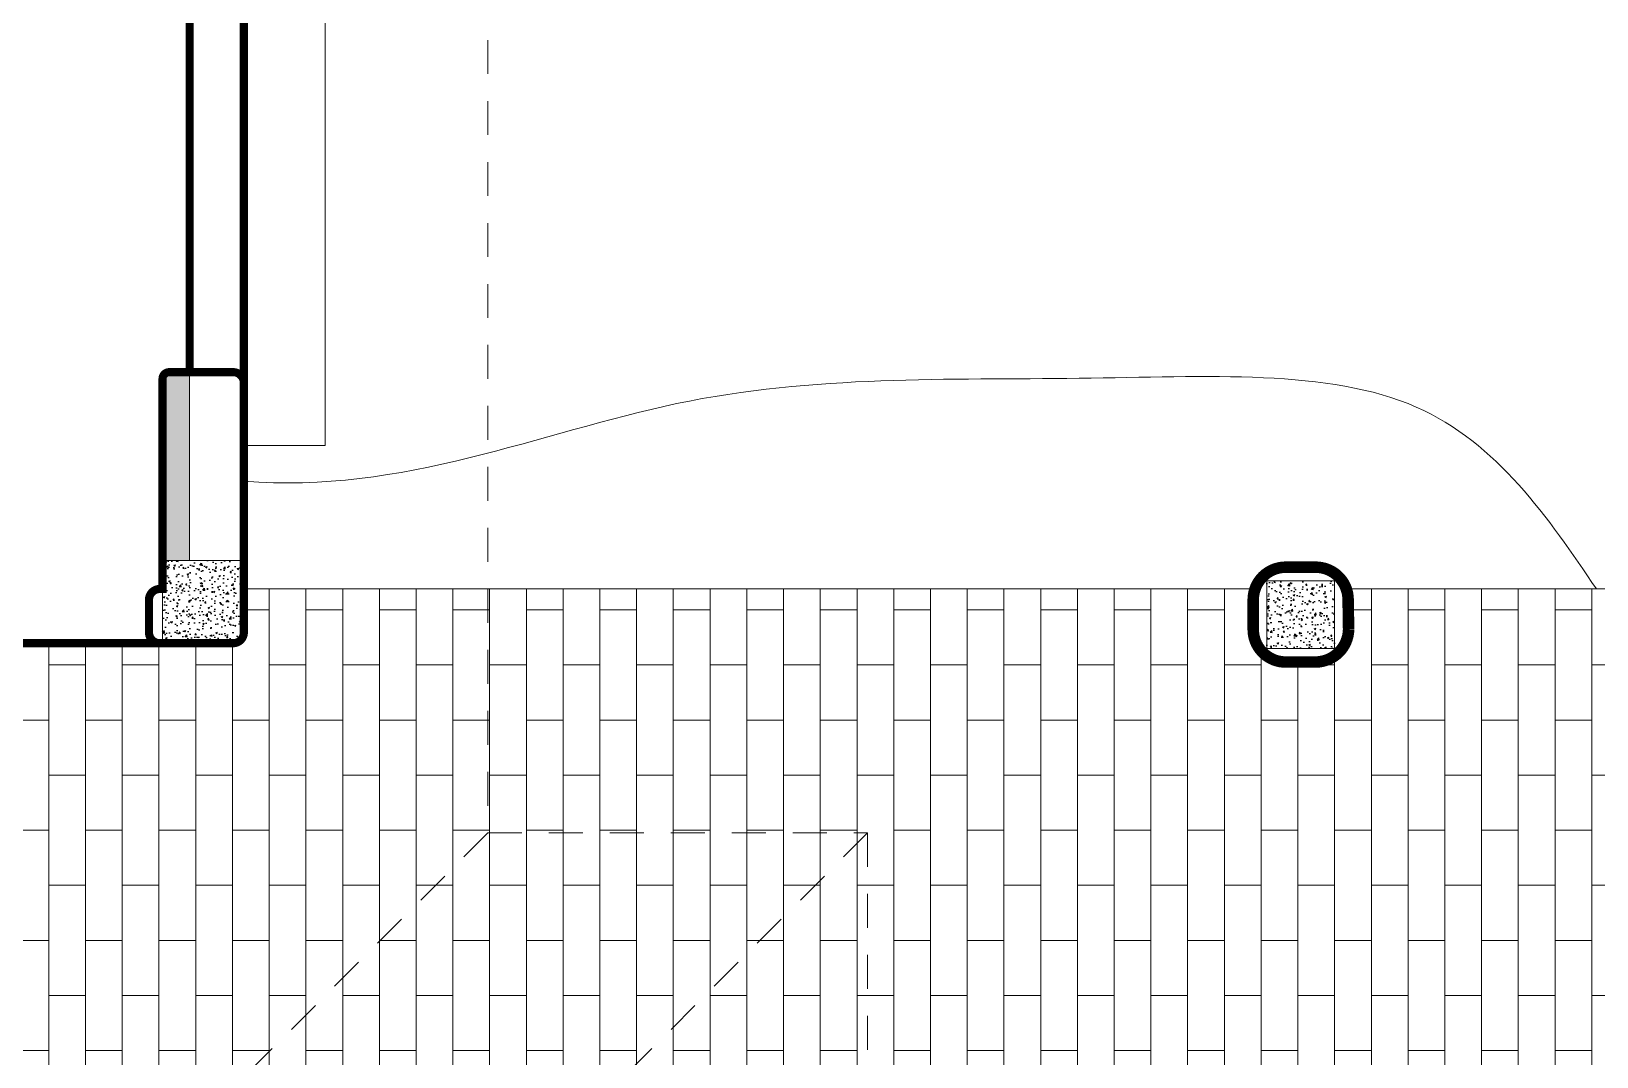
# Model space of a CAD drawing. Header units: metres. Extents: x 14 to 11050, y -346 to 476.
# Drawn here: x 125.18 to 130.96, y -208.96 to -205.17 of the extents above; entities that cross this region are included whole.
import ezdxf

# ---------------------------------------------------------------- set-up
doc = ezdxf.new("R2010")
doc.units = ezdxf.units.M
doc.linetypes.add('0', pattern=[0])
doc.linetypes.add('HIDDEN2', pattern=[0.1875, 0.125, -0.0625])
doc.layers.get('0').update_dxf_attribs({"color": 250, "linetype": '0', "lineweight": 20})
for name, color, linetype, lineweight in [('A-WALL', 250, 'Continuous', 20), ('baños', 140, 'Continuous', 0), ('Columnas', 7, 'Continuous', 18), ('piso', 253, 'Continuous', 0)]:
    doc.layers.add(name, color=color, linetype=linetype, lineweight=lineweight)
doc.layers.add('HATCH', color=8, linetype='Continuous')
doc.layers.add('hatch piso', color=253, linetype='Continuous', lineweight=0, transparency=0.7)
doc.layers.add('RELLENO SECCION', color=8, linetype='Continuous', lineweight=0, transparency=0.4)
doc.layers.add('REVESTIMIENTO EXTERIOR', color=7, linetype='Continuous', lineweight=5, true_color=0xffdebd)
doc.layers.add('Techos 1', color=7, linetype='HIDDEN2', lineweight=9, true_color=0x42391a)
doc.styles.get("Standard").update_dxf_attribs({"font": 'arial.ttf', "height": 0.1875})

# ---------------------------------------------------------------- blocks, each defined once
blk = doc.blocks.new('PL BASE 1N NASAS 09')
at = {"layer": 'HATCH'}
h = blk.add_hatch(dxfattribs=at)
h.set_pattern_fill('AR-CONC', color=256, scale=0.00032)
h.paths.add_polyline_path([(-116.1311, -47.2443), (-115.8311, -47.2443), (-115.8311, -46.9443), (-116.1311, -46.9443)])
h = blk.add_hatch(dxfattribs=at)
h.set_pattern_fill('AR-CONC', color=256, scale=0.00032)
h.paths.add_polyline_path([(-112.0589, -47.2693), (-111.8089, -47.2693), (-111.8089, -47.0193), (-112.0589, -47.0193)])
at = {"layer": 'RELLENO SECCION', "true_color": 0xc7c8ca}
h = blk.add_hatch(color=9, dxfattribs=at)
h.dxf.hatch_style = 1
edge = h.paths.add_edge_path()
edge.add_line((-116.1311, -46.8498), (-116.1311, -46.9443))
edge.add_line((-116.1311, -46.9443), (-116.0311, -46.9443))
edge.add_line((-116.0311, -46.9443), (-116.0311, -46.2498))
edge.add_line((-116.0311, -46.2498), (-116.1061, -46.2498))
edge.add_arc((-116.1061, -46.2748), 0.025, 90, 180)
edge.add_line((-116.1311, -46.2748), (-116.1311, -46.7153))
edge.add_line((-116.1311, -46.7153), (-116.1311, -46.7426))
edge.add_line((-116.1311, -46.7426), (-116.1311, -46.7553))
edge.add_line((-116.1311, -46.7553), (-116.1311, -46.8498))
at = {"layer": 'A-WALL'}
for p, q in [((-116.1311, -46.9443), (-116.1311, -46.2748)), ((-116.0311, -46.9443), (-116.0311, -46.2498)), ((-115.8311, -46.2898), (-115.8311, -47.2098)), ((-116.1811, -47.0898), (-116.1811, -47.2098)), ((-116.1311, -47.0498), (-116.1411, -47.0498)), ((-116.1411, -47.2498), (-115.8711, -47.2498))]:
    blk.add_line(p, q, dxfattribs=at)
at = {"layer": 'A-WALL', "transparency": 33554684}
blk.add_line((-115.8711, -46.2498), (-116.1061, -46.2498), dxfattribs=at)
at = {"layer": 'A-WALL'}
blk.add_lwpolyline([(-111.9889, -47.3248), (-111.8789, -47.3248, 0.414214), (-111.7589, -47.2048), (-111.7589, -47.0948, 0.414214), (-111.8789, -46.9748), (-111.9889, -46.9748, 0.414214), (-112.1089, -47.0948), (-112.1089, -47.2048, 0.414214)], format="xyb", close=True, dxfattribs=at)
at = {"layer": 'A-WALL', "transparency": 33554684}
blk.add_arc((-116.1061, -46.2748), 0.025, 90, 180, dxfattribs=at)
at = {"layer": 'A-WALL'}
for centre, start, end in [((-115.8711, -46.2898), 360, 90), ((-116.1411, -47.0898), 90, 180), ((-116.1411, -47.2098), 180, 270), ((-115.8711, -47.2098), 270, 360)]:
    blk.add_arc(centre, 0.04, start, end, dxfattribs=at)
at = {"layer": 'Columnas'}
for points in [[(-116.1311, -47.2443), (-115.8311, -47.2443), (-115.8311, -46.9443), (-116.1311, -46.9443)], [(-112.0589, -47.2693), (-111.8089, -47.2693), (-111.8089, -47.0193), (-112.0589, -47.0193)]]:
    blk.add_lwpolyline(points, close=True, dxfattribs=at)
at = {"layer": 'piso'}
for p, q in [((-115.5311, -46.5205), (-115.5311, -43.8192)), ((-115.8311, -44.0098), (-115.8311, -46.3198)), ((-115.8311, -46.5205), (-115.5311, -46.5205)), ((-115.8311, -47.0498), (-112.1001, -47.0498)), ((-111.7676, -47.0498), (-106.4994, -47.0498)), ((-117.2711, -47.2498), (-116.1411, -47.2498))]:
    blk.add_line(p, q, dxfattribs=at)
at = {"layer": 'Techos 1'}
for p, q in [((-114.9311, -42.5497), (-114.9311, -47.9497)), ((-114.9311, -47.9497), (-118.0811, -51.0997)), ((-113.5311, -47.9497), (-117.6311, -52.0497)), ((-114.9311, -47.9497), (-113.5311, -47.9497)), ((-113.5311, -47.9497), (-113.5311, -56.1497))]:
    blk.add_line(p, q, dxfattribs=at)
at = {"layer": 'baños', "linetype": 'Continuous'}
for tag, p in [('MODELNUMBER', (-121.6562, -54.8273)), ('TRADENAME', (-121.6562, -54.8273)), ('PRODUCT', (-121.6562, -54.8274)), ('MATERIAL', (-121.6562, -54.8274))]:
    blk.add_attdef(tag, p, '', height=0.0000254, rotation=359.99992, dxfattribs=at)
blk = doc.blocks.new('PL MUEBLES 1N NASAS 09')
at = {"layer": 'hatch piso'}
h = blk.add_hatch(dxfattribs=at)
h.set_pattern_fill('AR-BRSTD', color=256, scale=0.002, angle=-90)
h.set_pattern_definition([(270, (-8.74588, 232.01007), (0.1354836, -2e-17), []), (0, (-8.74588, 232.01007), (0.1354836, 0.2032), [0.1354836, -0.1354836])])
edge = h.paths.add_edge_path()
edge.add_line((62.3305, 47.2036), (63.1905, 47.2036))
edge.add_arc((63.1905, 47.2436), 0.04, 270, 360)
edge.add_line((63.2305, 47.2436), (63.2305, 48.4136))
edge.add_arc((63.189, 48.413), 0.0415, 0.85532, 101.82507)
edge.add_line((63.1805, 48.4536), (54.5805, 48.4536))
edge.add_line((54.5805, 48.4536), (54.5805, 46.9536))
edge.add_line((54.5805, 46.9536), (55.7774, 46.9536))
edge.add_arc((55.8749, 47.0236), 0.12, 180, 215.68533, ccw=False)
edge.add_line((55.7549, 47.0236), (55.7549, 47.1336))
edge.add_arc((55.8749, 47.1336), 0.12, 89.71481, 179.99942, ccw=False)
edge.add_line((55.8755, 47.2536), (55.9865, 47.2536))
edge.add_arc((55.9849, 47.1336), 0.12, 0, 89.21363, ccw=False)
edge.add_line((56.1049, 47.1336), (56.1049, 47.0236))
edge.add_arc((55.9849, 47.0236), 0.12, -35.68533, 0, ccw=False)
edge.add_line((56.0823, 46.9536), (58.9774, 46.9536))
edge.add_arc((59.0749, 47.0236), 0.12, 180, 215.68533, ccw=False)
edge.add_line((58.9549, 47.0236), (58.9549, 47.1336))
edge.add_arc((59.0749, 47.1336), 0.12, 90, 180, ccw=False)
edge.add_line((59.0749, 47.2536), (59.1849, 47.2536))
edge.add_arc((59.1857, 47.1344), 0.1191, 3.23542, 90.38751, ccw=False)
edge.add_line((59.3046, 47.1412), (59.3049, 47.0236))
edge.add_arc((59.1849, 47.0236), 0.12, 270.35703, 360, ccw=False)
edge.add_line((59.1856, 46.9036), (59.0749, 46.9036))
edge.add_arc((59.0749, 47.0236), 0.12, 248.28438, 270, ccw=False)
edge.add_line((59.0305, 46.9121), (59.0305, 45.0351))
edge.add_arc((59.0755, 44.9239), 0.12, 90, 112.02431, ccw=False)
edge.add_line((59.0755, 45.0439), (59.1855, 45.0439))
edge.add_arc((59.1855, 44.9239), 0.12, -0.017, 90.017, ccw=False)
edge.add_line((59.3055, 44.9239), (59.3055, 44.8084))
edge.add_arc((59.1854, 44.8141), 0.1202, 270.03837, 357.27448, ccw=False)
edge.add_line((59.1855, 44.6939), (59.0755, 44.6939))
edge.add_arc((59.0755, 44.8139), 0.12, 247.97569, 270, ccw=False)
edge.add_line((59.0305, 44.7026), (59.0305, 41.2351))
edge.add_arc((59.0755, 41.1239), 0.12, 90, 112.02431, ccw=False)
edge.add_line((59.0755, 41.2439), (59.1855, 41.2439))
edge.add_arc((59.1855, 41.1239), 0.12, 0, 90, ccw=False)
edge.add_line((59.3055, 41.1239), (59.3055, 41.0139))
edge.add_arc((59.1855, 41.0139), 0.12, 270, 360, ccw=False)
edge.add_line((59.1855, 40.8939), (59.0755, 40.8939))
edge.add_arc((59.0755, 41.0139), 0.12, 180, 270, ccw=False)
edge.add_line((58.9555, 41.0139), (58.9555, 41.1239))
edge.add_arc((59.0755, 41.1239), 0.12, 165.68977, 180, ccw=False)
edge.add_line((58.9592, 41.1535), (56.0988, 41.1535))
edge.add_arc((55.9819, 41.1132), 0.1236, -2.15031, 19.05586, ccw=False)
edge.add_line((56.1055, 41.1085), (56.1055, 41.004))
edge.add_arc((55.9855, 41.004), 0.12, 270, 360, ccw=False)
edge.add_line((55.9855, 40.884), (55.8755, 40.884))
edge.add_arc((55.8755, 41.004), 0.12, 180, 270, ccw=False)
edge.add_line((55.7555, 41.004), (55.7555, 41.114))
edge.add_arc((55.8755, 41.114), 0.12, 160.7818, 180, ccw=False)
edge.add_line((55.7622, 41.1535), (50.4939, 41.1535))
edge.add_arc((50.3827, 41.1085), 0.12, 0, 22.02431, ccw=False)
edge.add_line((50.5027, 41.1085), (50.5027, 40.9985))
edge.add_arc((50.3827, 40.9985), 0.12, 270, 360, ccw=False)
edge.add_line((50.3827, 40.8785), (50.2727, 40.8785))
edge.add_arc((50.2727, 40.9985), 0.12, 180, 270, ccw=False)
edge.add_line((50.1527, 40.9985), (50.1527, 41.1085))
edge.add_arc((50.2727, 41.1085), 0.12, 157.97569, 180, ccw=False)
edge.add_line((50.1614, 41.1535), (46.4305, 41.1535))
edge.add_line((46.4305, 41.1535), (46.4305, 40.9535))
edge.add_line((46.4305, 40.9535), (44.3305, 40.9535))
edge.add_line((44.3305, 40.9535), (44.3305, 39.3936))
edge.add_arc((44.3705, 39.3936), 0.04, 180, 270)
edge.add_line((44.3705, 39.3536), (47.8305, 39.3536))
edge.add_line((47.8305, 39.3536), (47.8305, 38.9536))
edge.add_line((47.8305, 38.9536), (62.3305, 38.9536))
edge.add_line((62.3305, 38.9536), (62.3305, 47.2036))
at = {"layer": 'baños'}
blk.add_blockref('PL BASE 1N NASAS 09', (162.2615, 88.2033), dxfattribs=at)

msp = doc.modelspace()

# ---------------------------------------------------------------- linework, layer by layer
msp.add_open_spline([(125.9671, -206.8336), (126.555, -206.8809), (127.5629, -206.4244), (129.0754, -206.4776), (130.3849, -206.3915), (130.7782, -206.97), (130.9552, -207.2312)], degree=3, knots=[0, 0, 0, 0, 1, 2, 3, 3.928897, 3.928897, 3.928897, 3.928897])
at = {"layer": 'REVESTIMIENTO EXTERIOR'}
for points, const_width in [([(125.9271, -207.4312), (125.8971, -207.4312), (123.9071, -207.4312, 0.414214), (123.8671, -207.4712), (123.8671, -208.9912, 0.414214), (123.9071, -209.0312), (127.2971, -209.0312, -0.414214), (127.3671, -209.1012), (127.3671, -209.4312), (129.8971, -209.4312), (141.7971, -209.4312, 0.414214), (141.8671, -209.3612), (141.8669, -201.2159, -0.428031), (141.9003, -201.181), (142.7271, -201.1812, 0.414214), (142.7671, -201.1412), (142.7671, -199.9712, 0.414214), (142.7271, -199.9312), (141.6471, -199.9312), (135.9166, -199.9312), (135.9171, -199.3312), (134.1171, -199.3312)], 0.03), ([(124.5271, -207.4312), (125.6571, -207.4312, -0.414214), (125.6171, -207.3912), (125.6171, -207.2712, -0.414214), (125.6571, -207.2312), (125.6671, -207.2312), (125.6671, -206.4562, -0.414214), (125.6921, -206.4312), (125.9271, -206.4312, -0.414214), (125.9671, -206.4712), (125.9671, -206.702)], 0.03), ([(125.9271, -207.4312, 0.414214), (125.9671, -207.3912), (125.9671, -206.702)], 0.03), ([(129.8093, -207.5007, -0.414214), (129.6893, -207.3807), (129.6893, -207.2691, -0.410231), (129.8093, -207.1507), (129.9193, -207.1507, -0.414214), (130.0393, -207.2707), (130.0411, -207.3807, -0.404771), (129.9193, -207.5007), (129.8093, -207.5007)], 0.0425)]:
    msp.add_lwpolyline(points, format="xyb", dxfattribs=dict(at, const_width=const_width))
at = {"layer": 'REVESTIMIENTO EXTERIOR', "const_width": 0.03}
for points in [[(125.9671, -204.1912), (125.9671, -206.4712)], [(125.7671, -204.2312), (125.7671, -206.4312)]]:
    msp.add_lwpolyline(points, dxfattribs=at)
at = {"layer": 'REVESTIMIENTO EXTERIOR'}
msp.add_open_spline([(125.9671, -206.8336), (126.555, -206.8809), (127.5629, -206.4244), (129.0754, -206.4776), (130.3849, -206.3915), (130.7782, -206.97), (130.9552, -207.2312)], degree=3, knots=[0, 0, 0, 0, 1, 2, 3, 3.928897, 3.928897, 3.928897, 3.928897], dxfattribs=at)

# ---------------------------------------------------------------- block references
msp.add_blockref('PL MUEBLES 1N NASAS 09', (79.5366, -248.3847))

doc.saveas('drawing.dxf')
